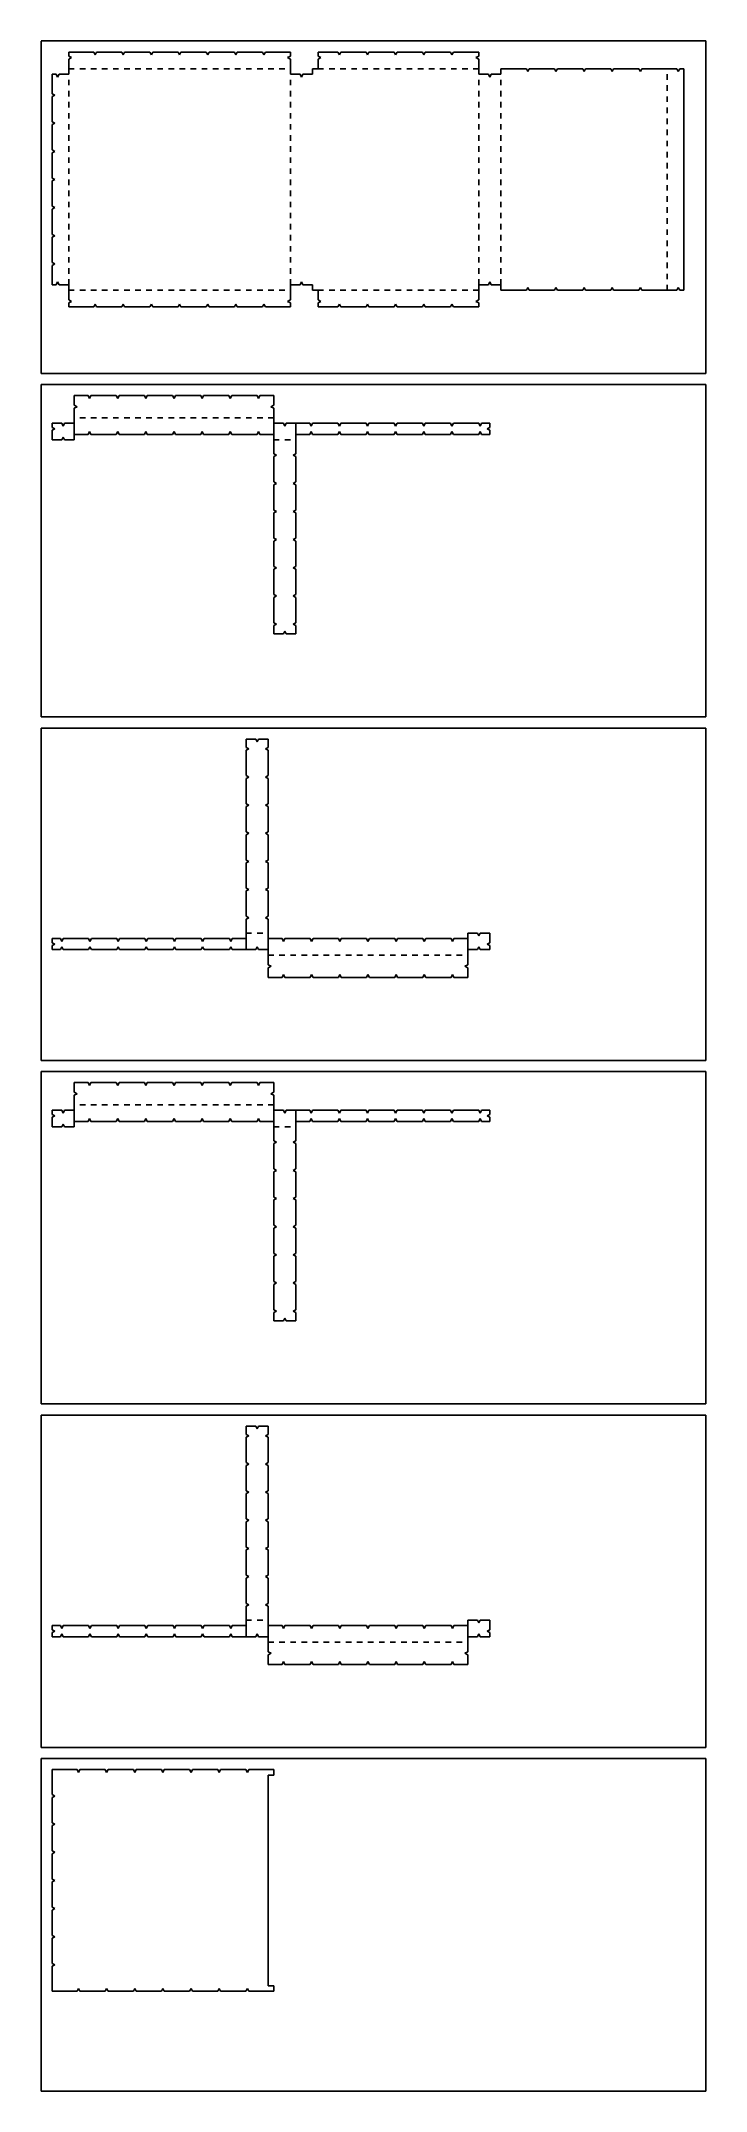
# Model space of a CAD drawing. Header units: metres. Extents: x 0 to 600, y -1550 to 300.
import ezdxf

# ---------------------------------------------------------------- set-up
doc = ezdxf.new("R2010")
doc.units = ezdxf.units.M

msp = doc.modelspace()

# ---------------------------------------------------------------- linework, layer by layer
at = {"layer": '1'}
for p, q in [((25, 286.27), (25, 290)), ((25, 290), (47.53, 290)), ((27.54, 285), (25, 286.27)), ((25, 283.73), (27.54, 285)), ((25, 270), (25, 283.73)), ((47.53, 290), (48.8, 287.46)), ((48.8, 287.46), (50.07, 290)), ((50.07, 290), (72.93, 290)), ((72.93, 290), (74.2, 287.46)), ((74.2, 287.46), (75.47, 290)), ((75.47, 290), (98.33, 290)), ((98.33, 290), (99.6, 287.46)), ((99.6, 287.46), (100.87, 290)), ((100.87, 290), (123.73, 290)), ((123.73, 290), (125, 287.46)), ((125, 287.46), (126.27, 290)), ((126.27, 290), (149.13, 290)), ((149.13, 290), (150.4, 287.46)), ((150.4, 287.46), (151.67, 290)), ((151.67, 290), (174.53, 290)), ((174.53, 290), (175.8, 287.46)), ((175.8, 287.46), (177.07, 290)), ((177.07, 290), (199.93, 290)), ((199.93, 290), (201.2, 287.46)), ((201.2, 287.46), (202.47, 290)), ((202.47, 290), (225, 290)), ((225, 286.27), (222.46, 285)), ((222.46, 285), (225, 283.73)), ((225, 290), (225, 286.27)), ((225, 283.73), (225, 270)), ((250, 286.27), (250, 290)), ((250, 290), (267.93, 290)), ((252.54, 285), (250, 286.27)), ((250, 283.73), (252.54, 285)), ((250, 275), (250, 283.73)), ((267.93, 290), (269.2, 287.46)), ((269.2, 287.46), (270.47, 290)), ((270.47, 290), (293.33, 290)), ((293.33, 290), (294.6, 287.46)), ((294.6, 287.46), (295.87, 290)), ((295.87, 290), (318.73, 290)), ((318.73, 290), (320, 287.46)), ((320, 287.46), (321.27, 290)), ((321.27, 290), (344.13, 290)), ((344.13, 290), (345.4, 287.46)), ((345.4, 287.46), (346.67, 290)), ((346.67, 290), (369.53, 290)), ((369.53, 290), (370.8, 287.46)), ((370.8, 287.46), (372.07, 290)), ((372.07, 290), (395, 290)), ((395, 286.27), (392.46, 285)), ((392.46, 285), (395, 283.73)), ((395, 290), (395, 286.27)), ((395, 283.73), (395, 270)), ((10, 252.47), (10, 270)), ((10, 270), (13.73, 270)), ((13.73, 270), (15, 267.46)), ((15, 267.46), (16.27, 270)), ((16.27, 270), (25, 270)), ((225, 270), (233.73, 270)), ((233.73, 270), (235, 267.46)), ((235, 267.46), (236.27, 270)), ((236.27, 270), (245, 270)), ((245, 270), (245, 275)), ((245, 275), (250, 275)), ((395, 270), (403.73, 270)), ((403.73, 270), (405, 267.46)), ((405, 267.46), (406.27, 270)), ((406.27, 270), (415, 270)), ((415, 270), (415, 275)), ((415, 275), (437.93, 275)), ((437.93, 275), (439.2, 272.46)), ((439.2, 272.46), (440.47, 275)), ((440.47, 275), (463.33, 275)), ((463.33, 275), (464.6, 272.46)), ((464.6, 272.46), (465.87, 275)), ((465.87, 275), (488.73, 275)), ((488.73, 275), (490, 272.46)), ((490, 272.46), (491.27, 275)), ((491.27, 275), (514.13, 275)), ((514.13, 275), (515.4, 272.46)), ((515.4, 272.46), (516.67, 275)), ((516.67, 275), (539.53, 275)), ((539.53, 275), (540.8, 272.46)), ((540.8, 272.46), (542.07, 275)), ((542.07, 275), (573.73, 275)), ((573.73, 275), (575, 272.46)), ((575, 272.46), (576.27, 275)), ((576.27, 275), (580, 275)), ((580, 275), (580, 75)), ((12.54, 251.2), (10, 252.47)), ((10, 249.93), (12.54, 251.2)), ((10, 227.07), (10, 249.93)), ((12.54, 225.8), (10, 227.07)), ((10, 224.53), (12.54, 225.8)), ((10, 201.67), (10, 224.53)), ((12.54, 200.4), (10, 201.67)), ((10, 199.13), (12.54, 200.4)), ((10, 176.27), (10, 199.13)), ((12.54, 175), (10, 176.27)), ((10, 173.73), (12.54, 175)), ((10, 150.87), (10, 173.73)), ((12.54, 149.6), (10, 150.87)), ((10, 148.33), (12.54, 149.6)), ((10, 125.47), (10, 148.33)), ((12.54, 124.2), (10, 125.47)), ((10, 122.93), (12.54, 124.2)), ((10, 100.07), (10, 122.93)), ((12.54, 98.8), (10, 100.07)), ((10, 97.53), (12.54, 98.8)), ((10, 80), (10, 97.53)), ((13.73, 80), (10, 80)), ((15, 82.54), (13.73, 80)), ((16.27, 80), (15, 82.54)), ((25, 80), (16.27, 80)), ((25, 66.27), (25, 80)), ((233.73, 80), (225, 80)), ((225, 80), (225, 66.27)), ((235, 82.54), (233.73, 80)), ((236.27, 80), (235, 82.54)), ((245, 80), (236.27, 80)), ((245, 75), (245, 80)), ((250, 75), (245, 75)), ((250, 66.27), (250, 75)), ((403.73, 80), (395, 80)), ((395, 80), (395, 66.27)), ((405, 82.54), (403.73, 80)), ((406.27, 80), (405, 82.54)), ((415, 80), (406.27, 80)), ((415, 75), (415, 80)), ((437.93, 75), (415, 75)), ((439.2, 77.54), (437.93, 75)), ((440.47, 75), (439.2, 77.54)), ((463.33, 75), (440.47, 75)), ((464.6, 77.54), (463.33, 75)), ((465.87, 75), (464.6, 77.54)), ((488.73, 75), (465.87, 75)), ((490, 77.54), (488.73, 75)), ((491.27, 75), (490, 77.54)), ((514.13, 75), (491.27, 75)), ((515.4, 77.54), (514.13, 75)), ((516.67, 75), (515.4, 77.54)), ((539.53, 75), (516.67, 75)), ((540.8, 77.54), (539.53, 75)), ((542.07, 75), (540.8, 77.54)), ((573.73, 75), (542.07, 75)), ((575, 77.54), (573.73, 75)), ((576.27, 75), (575, 77.54)), ((580, 75), (576.27, 75)), ((27.54, 65), (25, 66.27)), ((25, 63.73), (27.54, 65)), ((25, 60), (25, 63.73)), ((47.53, 60), (25, 60)), ((48.8, 62.54), (47.53, 60)), ((50.07, 60), (48.8, 62.54)), ((72.93, 60), (50.07, 60)), ((74.2, 62.54), (72.93, 60)), ((75.47, 60), (74.2, 62.54)), ((98.33, 60), (75.47, 60)), ((99.6, 62.54), (98.33, 60)), ((100.87, 60), (99.6, 62.54)), ((123.73, 60), (100.87, 60)), ((125, 62.54), (123.73, 60)), ((126.27, 60), (125, 62.54)), ((149.13, 60), (126.27, 60)), ((150.4, 62.54), (149.13, 60)), ((151.67, 60), (150.4, 62.54)), ((174.53, 60), (151.67, 60)), ((175.8, 62.54), (174.53, 60)), ((177.07, 60), (175.8, 62.54)), ((199.93, 60), (177.07, 60)), ((201.2, 62.54), (199.93, 60)), ((202.47, 60), (201.2, 62.54)), ((225, 60), (202.47, 60)), ((225, 66.27), (222.46, 65)), ((222.46, 65), (225, 63.73)), ((225, 63.73), (225, 60)), ((252.54, 65), (250, 66.27)), ((250, 63.73), (252.54, 65)), ((250, 60), (250, 63.73)), ((267.93, 60), (250, 60)), ((269.2, 62.54), (267.93, 60)), ((270.47, 60), (269.2, 62.54)), ((293.33, 60), (270.47, 60)), ((294.6, 62.54), (293.33, 60)), ((295.87, 60), (294.6, 62.54)), ((318.73, 60), (295.87, 60)), ((320, 62.54), (318.73, 60)), ((321.27, 60), (320, 62.54)), ((344.13, 60), (321.27, 60)), ((345.4, 62.54), (344.13, 60)), ((346.67, 60), (345.4, 62.54)), ((369.53, 60), (346.67, 60)), ((370.8, 62.54), (369.53, 60)), ((372.07, 60), (370.8, 62.54)), ((395, 60), (372.07, 60)), ((395, 66.27), (392.46, 65)), ((392.46, 65), (395, 63.73)), ((395, 63.73), (395, 60))]:
    msp.add_line(p, q, dxfattribs=at)
at = {"layer": '2'}
for p, q in [((10, -1282.53), (10, -1260)), ((10, -1260), (32.53, -1260)), ((32.53, -1260), (33.8, -1262.54)), ((33.8, -1262.54), (35.07, -1260)), ((35.07, -1260), (57.93, -1260)), ((57.93, -1260), (59.2, -1262.54)), ((59.2, -1262.54), (60.47, -1260)), ((60.47, -1260), (83.33, -1260)), ((83.33, -1260), (84.6, -1262.54)), ((84.6, -1262.54), (85.87, -1260)), ((85.87, -1260), (108.73, -1260)), ((108.73, -1260), (110, -1262.54)), ((110, -1262.54), (111.27, -1260)), ((111.27, -1260), (134.13, -1260)), ((134.13, -1260), (135.4, -1262.54)), ((135.4, -1262.54), (136.67, -1260)), ((136.67, -1260), (159.53, -1260)), ((159.53, -1260), (160.8, -1262.54)), ((160.8, -1262.54), (162.07, -1260)), ((162.07, -1260), (184.93, -1260)), ((184.93, -1260), (186.2, -1262.54)), ((186.2, -1262.54), (187.47, -1260)), ((187.47, -1260), (210, -1260)), ((210, -1265), (205, -1265)), ((205, -1265), (205, -1455)), ((210, -1260), (210, -1265)), ((12.54, -1283.8), (10, -1282.53)), ((10, -1285.07), (12.54, -1283.8)), ((10, -1307.93), (10, -1285.07)), ((12.54, -1309.2), (10, -1307.93)), ((10, -1310.47), (12.54, -1309.2)), ((10, -1333.33), (10, -1310.47)), ((12.54, -1334.6), (10, -1333.33)), ((10, -1335.87), (12.54, -1334.6)), ((10, -1358.73), (10, -1335.87)), ((12.54, -1360), (10, -1358.73)), ((10, -1361.27), (12.54, -1360)), ((10, -1384.13), (10, -1361.27)), ((12.54, -1385.4), (10, -1384.13)), ((10, -1386.67), (12.54, -1385.4)), ((10, -1409.53), (10, -1386.67)), ((12.54, -1410.8), (10, -1409.53)), ((10, -1412.07), (12.54, -1410.8)), ((10, -1434.93), (10, -1412.07)), ((12.54, -1436.2), (10, -1434.93)), ((10, -1437.47), (12.54, -1436.2)), ((10, -1460), (10, -1437.47)), ((32.53, -1460), (10, -1460)), ((33.8, -1457.46), (32.53, -1460)), ((35.07, -1460), (33.8, -1457.46)), ((57.93, -1460), (35.07, -1460)), ((59.2, -1457.46), (57.93, -1460)), ((60.47, -1460), (59.2, -1457.46)), ((83.33, -1460), (60.47, -1460)), ((84.6, -1457.46), (83.33, -1460)), ((85.87, -1460), (84.6, -1457.46)), ((108.73, -1460), (85.87, -1460)), ((110, -1457.46), (108.73, -1460)), ((111.27, -1460), (110, -1457.46)), ((134.13, -1460), (111.27, -1460)), ((135.4, -1457.46), (134.13, -1460)), ((136.67, -1460), (135.4, -1457.46)), ((159.53, -1460), (136.67, -1460)), ((160.8, -1457.46), (159.53, -1460)), ((162.07, -1460), (160.8, -1457.46)), ((184.93, -1460), (162.07, -1460)), ((186.2, -1457.46), (184.93, -1460)), ((187.47, -1460), (186.2, -1457.46)), ((210, -1460), (187.47, -1460)), ((205, -1455), (210, -1455)), ((210, -1455), (210, -1460))]:
    msp.add_line(p, q, dxfattribs=at)
at = {"layer": '3'}
for p, q in [((30, -28.73), (30, -20)), ((30, -20), (42.53, -20)), ((32.54, -30), (30, -28.73)), ((30, -31.27), (32.54, -30)), ((30, -45), (30, -31.27)), ((42.53, -20), (43.8, -22.54)), ((43.8, -22.54), (45.07, -20)), ((45.07, -20), (67.93, -20)), ((67.93, -20), (69.2, -22.54)), ((69.2, -22.54), (70.47, -20)), ((70.47, -20), (93.33, -20)), ((93.33, -20), (94.6, -22.54)), ((94.6, -22.54), (95.87, -20)), ((95.87, -20), (118.73, -20)), ((118.73, -20), (120, -22.54)), ((120, -22.54), (121.27, -20)), ((121.27, -20), (144.13, -20)), ((144.13, -20), (145.4, -22.54)), ((145.4, -22.54), (146.67, -20)), ((146.67, -20), (169.53, -20)), ((169.53, -20), (170.8, -22.54)), ((170.8, -22.54), (172.07, -20)), ((172.07, -20), (194.93, -20)), ((194.93, -20), (196.2, -22.54)), ((196.2, -22.54), (197.47, -20)), ((197.47, -20), (210, -20)), ((210, -28.73), (207.46, -30)), ((207.46, -30), (210, -31.27)), ((210, -20), (210, -28.73)), ((210, -31.27), (210, -45)), ((10, -48.73), (10, -45)), ((10, -45), (18.73, -45)), ((12.54, -50), (10, -48.73)), ((10, -51.27), (12.54, -50)), ((10, -60), (10, -51.27)), ((18.73, -45), (20, -47.54)), ((20, -47.54), (21.27, -45)), ((21.27, -45), (30, -45)), ((42.53, -55), (30, -55)), ((30, -55), (30, -60)), ((43.8, -52.46), (42.53, -55)), ((45.07, -55), (43.8, -52.46)), ((67.93, -55), (45.07, -55)), ((69.2, -52.46), (67.93, -55)), ((70.47, -55), (69.2, -52.46)), ((93.33, -55), (70.47, -55)), ((94.6, -52.46), (93.33, -55)), ((95.87, -55), (94.6, -52.46)), ((118.73, -55), (95.87, -55)), ((120, -52.46), (118.73, -55)), ((121.27, -55), (120, -52.46)), ((144.13, -55), (121.27, -55)), ((145.4, -52.46), (144.13, -55)), ((146.67, -55), (145.4, -52.46)), ((169.53, -55), (146.67, -55)), ((170.8, -52.46), (169.53, -55)), ((172.07, -55), (170.8, -52.46)), ((194.93, -55), (172.07, -55)), ((196.2, -52.46), (194.93, -55)), ((197.47, -55), (196.2, -52.46)), ((210, -55), (197.47, -55)), ((210, -45), (218.73, -45)), ((210, -72.53), (210, -55)), ((218.73, -45), (220, -47.54)), ((220, -47.54), (221.27, -45)), ((221.27, -45), (242.53, -45)), ((242.53, -55), (230, -55)), ((230, -55), (230, -72.53)), ((242.53, -45), (243.8, -47.54)), ((243.8, -52.46), (242.53, -55)), ((243.8, -47.54), (245.07, -45)), ((245.07, -55), (243.8, -52.46)), ((245.07, -45), (267.93, -45)), ((267.93, -55), (245.07, -55)), ((267.93, -45), (269.2, -47.54)), ((269.2, -52.46), (267.93, -55)), ((269.2, -47.54), (270.47, -45)), ((270.47, -55), (269.2, -52.46)), ((270.47, -45), (293.33, -45)), ((293.33, -55), (270.47, -55)), ((293.33, -45), (294.6, -47.54)), ((294.6, -52.46), (293.33, -55)), ((294.6, -47.54), (295.87, -45)), ((295.87, -55), (294.6, -52.46)), ((295.87, -45), (318.73, -45)), ((318.73, -55), (295.87, -55)), ((318.73, -45), (320, -47.54)), ((320, -52.46), (318.73, -55)), ((320, -47.54), (321.27, -45)), ((321.27, -55), (320, -52.46)), ((321.27, -45), (344.13, -45)), ((344.13, -55), (321.27, -55)), ((344.13, -45), (345.4, -47.54)), ((345.4, -52.46), (344.13, -55)), ((345.4, -47.54), (346.67, -45)), ((346.67, -55), (345.4, -52.46)), ((346.67, -45), (369.53, -45)), ((369.53, -55), (346.67, -55)), ((369.53, -45), (370.8, -47.54)), ((370.8, -52.46), (369.53, -55)), ((370.8, -47.54), (372.07, -45)), ((372.07, -55), (370.8, -52.46)), ((372.07, -45), (394.93, -45)), ((394.93, -55), (372.07, -55)), ((394.93, -45), (396.2, -47.54)), ((396.2, -52.46), (394.93, -55)), ((396.2, -47.54), (397.47, -45)), ((397.47, -55), (396.2, -52.46)), ((397.47, -45), (405, -45)), ((405, -55), (397.47, -55)), ((405, -48.73), (402.46, -50)), ((402.46, -50), (405, -51.27)), ((405, -45), (405, -48.73)), ((405, -51.27), (405, -55)), ((18.73, -60), (10, -60)), ((20, -57.46), (18.73, -60)), ((21.27, -60), (20, -57.46)), ((30, -60), (21.27, -60)), ((212.54, -73.8), (210, -72.53)), ((210, -75.07), (212.54, -73.8)), ((230, -72.53), (227.46, -73.8)), ((227.46, -73.8), (230, -75.07)), ((210, -97.93), (210, -75.07)), ((230, -75.07), (230, -97.93)), ((212.54, -99.2), (210, -97.93)), ((210, -100.47), (212.54, -99.2)), ((210, -123.33), (210, -100.47)), ((230, -97.93), (227.46, -99.2)), ((227.46, -99.2), (230, -100.47)), ((230, -100.47), (230, -123.33)), ((212.54, -124.6), (210, -123.33)), ((210, -125.87), (212.54, -124.6)), ((210, -148.73), (210, -125.87)), ((230, -123.33), (227.46, -124.6)), ((227.46, -124.6), (230, -125.87)), ((230, -125.87), (230, -148.73)), ((212.54, -150), (210, -148.73)), ((210, -151.27), (212.54, -150)), ((210, -174.13), (210, -151.27)), ((230, -148.73), (227.46, -150)), ((227.46, -150), (230, -151.27)), ((230, -151.27), (230, -174.13)), ((212.54, -175.4), (210, -174.13)), ((210, -176.67), (212.54, -175.4)), ((210, -199.53), (210, -176.67)), ((230, -174.13), (227.46, -175.4)), ((227.46, -175.4), (230, -176.67)), ((230, -176.67), (230, -199.53)), ((212.54, -200.8), (210, -199.53)), ((210, -202.07), (212.54, -200.8)), ((210, -224.93), (210, -202.07)), ((230, -199.53), (227.46, -200.8)), ((227.46, -200.8), (230, -202.07)), ((230, -202.07), (230, -224.93)), ((212.54, -226.2), (210, -224.93)), ((210, -227.47), (212.54, -226.2)), ((210, -235), (210, -227.47)), ((218.73, -235), (210, -235)), ((220, -232.46), (218.73, -235)), ((221.27, -235), (220, -232.46)), ((230, -235), (221.27, -235)), ((230, -224.93), (227.46, -226.2)), ((227.46, -226.2), (230, -227.47)), ((230, -227.47), (230, -235))]:
    msp.add_line(p, q, dxfattribs=at)
at = {"layer": '4'}
for p, q in [((185, -337.53), (185, -330)), ((185, -330), (193.73, -330)), ((193.73, -330), (195, -332.54)), ((195, -332.54), (196.27, -330)), ((196.27, -330), (205, -330)), ((205, -330), (205, -337.53)), ((187.54, -338.8), (185, -337.53)), ((185, -340.07), (187.54, -338.8)), ((185, -362.93), (185, -340.07)), ((205, -337.53), (202.46, -338.8)), ((202.46, -338.8), (205, -340.07)), ((205, -340.07), (205, -362.93)), ((187.54, -364.2), (185, -362.93)), ((185, -365.47), (187.54, -364.2)), ((185, -388.33), (185, -365.47)), ((205, -362.93), (202.46, -364.2)), ((202.46, -364.2), (205, -365.47)), ((205, -365.47), (205, -388.33)), ((187.54, -389.6), (185, -388.33)), ((205, -388.33), (202.46, -389.6)), ((185, -390.87), (187.54, -389.6)), ((185, -413.73), (185, -390.87)), ((202.46, -389.6), (205, -390.87)), ((205, -390.87), (205, -413.73)), ((187.54, -415), (185, -413.73)), ((185, -416.27), (187.54, -415)), ((185, -439.13), (185, -416.27)), ((205, -413.73), (202.46, -415)), ((202.46, -415), (205, -416.27)), ((205, -416.27), (205, -439.13)), ((187.54, -440.4), (185, -439.13)), ((185, -441.67), (187.54, -440.4)), ((185, -464.53), (185, -441.67)), ((205, -439.13), (202.46, -440.4)), ((202.46, -440.4), (205, -441.67)), ((205, -441.67), (205, -464.53)), ((187.54, -465.8), (185, -464.53)), ((185, -467.07), (187.54, -465.8)), ((185, -489.93), (185, -467.07)), ((205, -464.53), (202.46, -465.8)), ((202.46, -465.8), (205, -467.07)), ((205, -467.07), (205, -489.93)), ((187.54, -491.2), (185, -489.93)), ((185, -492.47), (187.54, -491.2)), ((185, -510), (185, -492.47)), ((205, -489.93), (202.46, -491.2)), ((202.46, -491.2), (205, -492.47)), ((205, -492.47), (205, -510)), ((10, -513.73), (10, -510)), ((10, -510), (17.53, -510)), ((12.54, -515), (10, -513.73)), ((10, -516.27), (12.54, -515)), ((10, -520), (10, -516.27)), ((17.53, -510), (18.8, -512.54)), ((18.8, -517.46), (17.53, -520)), ((18.8, -512.54), (20.07, -510)), ((20.07, -520), (18.8, -517.46)), ((20.07, -510), (42.93, -510)), ((42.93, -510), (44.2, -512.54)), ((44.2, -517.46), (42.93, -520)), ((44.2, -512.54), (45.47, -510)), ((45.47, -520), (44.2, -517.46)), ((45.47, -510), (68.33, -510)), ((68.33, -510), (69.6, -512.54)), ((69.6, -517.46), (68.33, -520)), ((69.6, -512.54), (70.87, -510)), ((70.87, -520), (69.6, -517.46)), ((70.87, -510), (93.73, -510)), ((93.73, -510), (95, -512.54)), ((95, -517.46), (93.73, -520)), ((95, -512.54), (96.27, -510)), ((96.27, -520), (95, -517.46)), ((96.27, -510), (119.13, -510)), ((119.13, -510), (120.4, -512.54)), ((120.4, -517.46), (119.13, -520)), ((120.4, -512.54), (121.67, -510)), ((121.67, -520), (120.4, -517.46)), ((121.67, -510), (144.53, -510)), ((144.53, -510), (145.8, -512.54)), ((145.8, -517.46), (144.53, -520)), ((145.8, -512.54), (147.07, -510)), ((147.07, -520), (145.8, -517.46)), ((147.07, -510), (169.93, -510)), ((169.93, -510), (171.2, -512.54)), ((171.2, -517.46), (169.93, -520)), ((171.2, -512.54), (172.47, -510)), ((172.47, -520), (171.2, -517.46)), ((172.47, -510), (185, -510)), ((195, -517.46), (193.73, -520)), ((196.27, -520), (195, -517.46)), ((205, -510), (217.53, -510)), ((217.53, -510), (218.8, -512.54)), ((218.8, -512.54), (220.07, -510)), ((220.07, -510), (242.93, -510)), ((242.93, -510), (244.2, -512.54)), ((244.2, -512.54), (245.47, -510)), ((245.47, -510), (268.33, -510)), ((268.33, -510), (269.6, -512.54)), ((269.6, -512.54), (270.87, -510)), ((270.87, -510), (293.73, -510)), ((293.73, -510), (295, -512.54)), ((295, -512.54), (296.27, -510)), ((296.27, -510), (319.13, -510)), ((319.13, -510), (320.4, -512.54)), ((320.4, -512.54), (321.67, -510)), ((321.67, -510), (344.53, -510)), ((344.53, -510), (345.8, -512.54)), ((345.8, -512.54), (347.07, -510)), ((347.07, -510), (369.93, -510)), ((369.93, -510), (371.2, -512.54)), ((371.2, -512.54), (372.47, -510)), ((372.47, -510), (385, -510)), ((385, -510), (385, -505)), ((385, -505), (393.73, -505)), ((393.73, -505), (395, -507.54)), ((395, -517.46), (393.73, -520)), ((395, -507.54), (396.27, -505)), ((396.27, -520), (395, -517.46)), ((396.27, -505), (405, -505)), ((405, -513.73), (402.46, -515)), ((402.46, -515), (405, -516.27)), ((405, -505), (405, -513.73)), ((405, -516.27), (405, -520)), ((17.53, -520), (10, -520)), ((42.93, -520), (20.07, -520)), ((68.33, -520), (45.47, -520)), ((93.73, -520), (70.87, -520)), ((119.13, -520), (96.27, -520)), ((144.53, -520), (121.67, -520)), ((169.93, -520), (147.07, -520)), ((193.73, -520), (172.47, -520)), ((205, -520), (196.27, -520)), ((205, -533.73), (205, -520)), ((207.54, -535), (205, -533.73)), ((205, -536.27), (207.54, -535)), ((205, -545), (205, -536.27)), ((385, -533.73), (382.46, -535)), ((382.46, -535), (385, -536.27)), ((393.73, -520), (385, -520)), ((385, -520), (385, -533.73)), ((385, -536.27), (385, -545)), ((405, -520), (396.27, -520)), ((217.53, -545), (205, -545)), ((218.8, -542.46), (217.53, -545)), ((220.07, -545), (218.8, -542.46)), ((242.93, -545), (220.07, -545)), ((244.2, -542.46), (242.93, -545)), ((245.47, -545), (244.2, -542.46)), ((268.33, -545), (245.47, -545)), ((269.6, -542.46), (268.33, -545)), ((270.87, -545), (269.6, -542.46)), ((293.73, -545), (270.87, -545)), ((295, -542.46), (293.73, -545)), ((296.27, -545), (295, -542.46)), ((319.13, -545), (296.27, -545)), ((320.4, -542.46), (319.13, -545)), ((321.67, -545), (320.4, -542.46)), ((344.53, -545), (321.67, -545)), ((345.8, -542.46), (344.53, -545)), ((347.07, -545), (345.8, -542.46)), ((369.93, -545), (347.07, -545)), ((371.2, -542.46), (369.93, -545)), ((372.47, -545), (371.2, -542.46)), ((385, -545), (372.47, -545))]:
    msp.add_line(p, q, dxfattribs=at)
at = {"layer": '5'}
for p, q in [((30, -648.73), (30, -640)), ((30, -640), (42.53, -640)), ((42.53, -640), (43.8, -642.54)), ((43.8, -642.54), (45.07, -640)), ((45.07, -640), (67.93, -640)), ((67.93, -640), (69.2, -642.54)), ((69.2, -642.54), (70.47, -640)), ((70.47, -640), (93.33, -640)), ((93.33, -640), (94.6, -642.54)), ((94.6, -642.54), (95.87, -640)), ((95.87, -640), (118.73, -640)), ((118.73, -640), (120, -642.54)), ((120, -642.54), (121.27, -640)), ((121.27, -640), (144.13, -640)), ((144.13, -640), (145.4, -642.54)), ((145.4, -642.54), (146.67, -640)), ((146.67, -640), (169.53, -640)), ((169.53, -640), (170.8, -642.54)), ((170.8, -642.54), (172.07, -640)), ((172.07, -640), (194.93, -640)), ((194.93, -640), (196.2, -642.54)), ((196.2, -642.54), (197.47, -640)), ((197.47, -640), (210, -640)), ((210, -640), (210, -648.73)), ((10, -668.73), (10, -665)), ((10, -665), (18.73, -665)), ((18.73, -665), (20, -667.54)), ((20, -667.54), (21.27, -665)), ((21.27, -665), (30, -665)), ((32.54, -650), (30, -648.73)), ((30, -651.27), (32.54, -650)), ((30, -665), (30, -651.27)), ((210, -648.73), (207.46, -650)), ((207.46, -650), (210, -651.27)), ((210, -651.27), (210, -665)), ((210, -665), (218.73, -665)), ((218.73, -665), (220, -667.54)), ((220, -667.54), (221.27, -665)), ((221.27, -665), (242.53, -665)), ((242.53, -665), (243.8, -667.54)), ((243.8, -667.54), (245.07, -665)), ((245.07, -665), (267.93, -665)), ((267.93, -665), (269.2, -667.54)), ((269.2, -667.54), (270.47, -665)), ((270.47, -665), (293.33, -665)), ((293.33, -665), (294.6, -667.54)), ((294.6, -667.54), (295.87, -665)), ((295.87, -665), (318.73, -665)), ((318.73, -665), (320, -667.54)), ((320, -667.54), (321.27, -665)), ((321.27, -665), (344.13, -665)), ((344.13, -665), (345.4, -667.54)), ((345.4, -667.54), (346.67, -665)), ((346.67, -665), (369.53, -665)), ((369.53, -665), (370.8, -667.54)), ((370.8, -667.54), (372.07, -665)), ((372.07, -665), (394.93, -665)), ((394.93, -665), (396.2, -667.54)), ((396.2, -667.54), (397.47, -665)), ((397.47, -665), (405, -665)), ((405, -665), (405, -668.73)), ((12.54, -670), (10, -668.73)), ((10, -671.27), (12.54, -670)), ((10, -680), (10, -671.27)), ((18.73, -680), (10, -680)), ((20, -677.46), (18.73, -680)), ((21.27, -680), (20, -677.46)), ((30, -680), (21.27, -680)), ((42.53, -675), (30, -675)), ((30, -675), (30, -680)), ((43.8, -672.46), (42.53, -675)), ((45.07, -675), (43.8, -672.46)), ((67.93, -675), (45.07, -675)), ((69.2, -672.46), (67.93, -675)), ((70.47, -675), (69.2, -672.46)), ((93.33, -675), (70.47, -675)), ((94.6, -672.46), (93.33, -675)), ((95.87, -675), (94.6, -672.46)), ((118.73, -675), (95.87, -675)), ((120, -672.46), (118.73, -675)), ((121.27, -675), (120, -672.46)), ((144.13, -675), (121.27, -675)), ((145.4, -672.46), (144.13, -675)), ((146.67, -675), (145.4, -672.46)), ((169.53, -675), (146.67, -675)), ((170.8, -672.46), (169.53, -675)), ((172.07, -675), (170.8, -672.46)), ((194.93, -675), (172.07, -675)), ((196.2, -672.46), (194.93, -675)), ((197.47, -675), (196.2, -672.46)), ((210, -675), (197.47, -675)), ((210, -692.53), (210, -675)), ((242.53, -675), (230, -675)), ((230, -675), (230, -692.53)), ((243.8, -672.46), (242.53, -675)), ((245.07, -675), (243.8, -672.46)), ((267.93, -675), (245.07, -675)), ((269.2, -672.46), (267.93, -675)), ((270.47, -675), (269.2, -672.46)), ((293.33, -675), (270.47, -675)), ((294.6, -672.46), (293.33, -675)), ((295.87, -675), (294.6, -672.46)), ((318.73, -675), (295.87, -675)), ((320, -672.46), (318.73, -675)), ((321.27, -675), (320, -672.46)), ((344.13, -675), (321.27, -675)), ((345.4, -672.46), (344.13, -675)), ((346.67, -675), (345.4, -672.46)), ((369.53, -675), (346.67, -675)), ((370.8, -672.46), (369.53, -675)), ((372.07, -675), (370.8, -672.46)), ((394.93, -675), (372.07, -675)), ((396.2, -672.46), (394.93, -675)), ((397.47, -675), (396.2, -672.46)), ((405, -675), (397.47, -675)), ((405, -668.73), (402.46, -670)), ((402.46, -670), (405, -671.27)), ((405, -671.27), (405, -675)), ((212.54, -693.8), (210, -692.53)), ((210, -695.07), (212.54, -693.8)), ((210, -717.93), (210, -695.07)), ((230, -692.53), (227.46, -693.8)), ((227.46, -693.8), (230, -695.07)), ((230, -695.07), (230, -717.93)), ((212.54, -719.2), (210, -717.93)), ((210, -720.47), (212.54, -719.2)), ((210, -743.33), (210, -720.47)), ((230, -717.93), (227.46, -719.2)), ((227.46, -719.2), (230, -720.47)), ((230, -720.47), (230, -743.33)), ((212.54, -744.6), (210, -743.33)), ((210, -745.87), (212.54, -744.6)), ((210, -768.73), (210, -745.87)), ((230, -743.33), (227.46, -744.6)), ((227.46, -744.6), (230, -745.87)), ((230, -745.87), (230, -768.73)), ((212.54, -770), (210, -768.73)), ((210, -771.27), (212.54, -770)), ((210, -794.13), (210, -771.27)), ((230, -768.73), (227.46, -770)), ((227.46, -770), (230, -771.27)), ((230, -771.27), (230, -794.13)), ((212.54, -795.4), (210, -794.13)), ((210, -796.67), (212.54, -795.4)), ((230, -794.13), (227.46, -795.4)), ((227.46, -795.4), (230, -796.67)), ((210, -819.53), (210, -796.67)), ((230, -796.67), (230, -819.53)), ((212.54, -820.8), (210, -819.53)), ((210, -822.07), (212.54, -820.8)), ((210, -844.93), (210, -822.07)), ((230, -819.53), (227.46, -820.8)), ((227.46, -820.8), (230, -822.07)), ((230, -822.07), (230, -844.93)), ((212.54, -846.2), (210, -844.93)), ((210, -847.47), (212.54, -846.2)), ((210, -855), (210, -847.47)), ((230, -844.93), (227.46, -846.2)), ((227.46, -846.2), (230, -847.47)), ((230, -847.47), (230, -855)), ((218.73, -855), (210, -855)), ((220, -852.46), (218.73, -855)), ((221.27, -855), (220, -852.46)), ((230, -855), (221.27, -855))]:
    msp.add_line(p, q, dxfattribs=at)
at = {"layer": '6'}
for p, q in [((185, -957.53), (185, -950)), ((185, -950), (193.73, -950)), ((187.54, -958.8), (185, -957.53)), ((185, -960.07), (187.54, -958.8)), ((185, -982.93), (185, -960.07)), ((193.73, -950), (195, -952.54)), ((195, -952.54), (196.27, -950)), ((196.27, -950), (205, -950)), ((205, -957.53), (202.46, -958.8)), ((202.46, -958.8), (205, -960.07)), ((205, -950), (205, -957.53)), ((205, -960.07), (205, -982.93)), ((187.54, -984.2), (185, -982.93)), ((185, -985.47), (187.54, -984.2)), ((185, -1008.33), (185, -985.47)), ((205, -982.93), (202.46, -984.2)), ((202.46, -984.2), (205, -985.47)), ((205, -985.47), (205, -1008.33)), ((187.54, -1009.6), (185, -1008.33)), ((185, -1010.87), (187.54, -1009.6)), ((185, -1033.73), (185, -1010.87)), ((205, -1008.33), (202.46, -1009.6)), ((202.46, -1009.6), (205, -1010.87)), ((205, -1010.87), (205, -1033.73)), ((187.54, -1035), (185, -1033.73)), ((185, -1036.27), (187.54, -1035)), ((205, -1033.73), (202.46, -1035)), ((202.46, -1035), (205, -1036.27)), ((185, -1059.13), (185, -1036.27)), ((205, -1036.27), (205, -1059.13)), ((187.54, -1060.4), (185, -1059.13)), ((185, -1061.67), (187.54, -1060.4)), ((185, -1084.53), (185, -1061.67)), ((205, -1059.13), (202.46, -1060.4)), ((202.46, -1060.4), (205, -1061.67)), ((205, -1061.67), (205, -1084.53)), ((187.54, -1085.8), (185, -1084.53)), ((185, -1087.07), (187.54, -1085.8)), ((185, -1109.93), (185, -1087.07)), ((205, -1084.53), (202.46, -1085.8)), ((202.46, -1085.8), (205, -1087.07)), ((205, -1087.07), (205, -1109.93)), ((187.54, -1111.2), (185, -1109.93)), ((205, -1109.93), (202.46, -1111.2)), ((185, -1112.47), (187.54, -1111.2)), ((185, -1130), (185, -1112.47)), ((202.46, -1111.2), (205, -1112.47)), ((205, -1112.47), (205, -1130)), ((385, -1130), (385, -1125)), ((385, -1125), (393.73, -1125)), ((393.73, -1125), (395, -1127.54)), ((395, -1127.54), (396.27, -1125)), ((396.27, -1125), (405, -1125)), ((405, -1125), (405, -1133.73)), ((10, -1133.73), (10, -1130)), ((10, -1130), (17.53, -1130)), ((12.54, -1135), (10, -1133.73)), ((10, -1136.27), (12.54, -1135)), ((10, -1140), (10, -1136.27)), ((17.53, -1140), (10, -1140)), ((17.53, -1130), (18.8, -1132.54)), ((18.8, -1137.46), (17.53, -1140)), ((18.8, -1132.54), (20.07, -1130)), ((20.07, -1140), (18.8, -1137.46)), ((20.07, -1130), (42.93, -1130)), ((42.93, -1140), (20.07, -1140)), ((42.93, -1130), (44.2, -1132.54)), ((44.2, -1137.46), (42.93, -1140)), ((44.2, -1132.54), (45.47, -1130)), ((45.47, -1140), (44.2, -1137.46)), ((45.47, -1130), (68.33, -1130)), ((68.33, -1140), (45.47, -1140)), ((68.33, -1130), (69.6, -1132.54)), ((69.6, -1137.46), (68.33, -1140)), ((69.6, -1132.54), (70.87, -1130)), ((70.87, -1140), (69.6, -1137.46)), ((70.87, -1130), (93.73, -1130)), ((93.73, -1140), (70.87, -1140)), ((93.73, -1130), (95, -1132.54)), ((95, -1137.46), (93.73, -1140)), ((95, -1132.54), (96.27, -1130)), ((96.27, -1140), (95, -1137.46)), ((96.27, -1130), (119.13, -1130)), ((119.13, -1140), (96.27, -1140)), ((119.13, -1130), (120.4, -1132.54)), ((120.4, -1137.46), (119.13, -1140)), ((120.4, -1132.54), (121.67, -1130)), ((121.67, -1140), (120.4, -1137.46)), ((121.67, -1130), (144.53, -1130)), ((144.53, -1140), (121.67, -1140)), ((144.53, -1130), (145.8, -1132.54)), ((145.8, -1137.46), (144.53, -1140)), ((145.8, -1132.54), (147.07, -1130)), ((147.07, -1140), (145.8, -1137.46)), ((147.07, -1130), (169.93, -1130)), ((169.93, -1140), (147.07, -1140)), ((169.93, -1130), (171.2, -1132.54)), ((171.2, -1137.46), (169.93, -1140)), ((171.2, -1132.54), (172.47, -1130)), ((172.47, -1140), (171.2, -1137.46)), ((172.47, -1130), (185, -1130)), ((193.73, -1140), (172.47, -1140)), ((195, -1137.46), (193.73, -1140)), ((196.27, -1140), (195, -1137.46)), ((205, -1140), (196.27, -1140)), ((205, -1130), (217.53, -1130)), ((205, -1153.73), (205, -1140)), ((217.53, -1130), (218.8, -1132.54)), ((218.8, -1132.54), (220.07, -1130)), ((220.07, -1130), (242.93, -1130)), ((242.93, -1130), (244.2, -1132.54)), ((244.2, -1132.54), (245.47, -1130)), ((245.47, -1130), (268.33, -1130)), ((268.33, -1130), (269.6, -1132.54)), ((269.6, -1132.54), (270.87, -1130)), ((270.87, -1130), (293.73, -1130)), ((293.73, -1130), (295, -1132.54)), ((295, -1132.54), (296.27, -1130)), ((296.27, -1130), (319.13, -1130)), ((319.13, -1130), (320.4, -1132.54)), ((320.4, -1132.54), (321.67, -1130)), ((321.67, -1130), (344.53, -1130)), ((344.53, -1130), (345.8, -1132.54)), ((345.8, -1132.54), (347.07, -1130)), ((347.07, -1130), (369.93, -1130)), ((369.93, -1130), (371.2, -1132.54)), ((371.2, -1132.54), (372.47, -1130)), ((372.47, -1130), (385, -1130)), ((393.73, -1140), (385, -1140)), ((385, -1140), (385, -1153.73)), ((395, -1137.46), (393.73, -1140)), ((396.27, -1140), (395, -1137.46)), ((405, -1140), (396.27, -1140)), ((405, -1133.73), (402.46, -1135)), ((402.46, -1135), (405, -1136.27)), ((405, -1136.27), (405, -1140)), ((207.54, -1155), (205, -1153.73)), ((205, -1156.27), (207.54, -1155)), ((205, -1165), (205, -1156.27)), ((217.53, -1165), (205, -1165)), ((218.8, -1162.46), (217.53, -1165)), ((220.07, -1165), (218.8, -1162.46)), ((242.93, -1165), (220.07, -1165)), ((244.2, -1162.46), (242.93, -1165)), ((245.47, -1165), (244.2, -1162.46)), ((268.33, -1165), (245.47, -1165)), ((269.6, -1162.46), (268.33, -1165)), ((270.87, -1165), (269.6, -1162.46)), ((293.73, -1165), (270.87, -1165)), ((295, -1162.46), (293.73, -1165)), ((296.27, -1165), (295, -1162.46)), ((319.13, -1165), (296.27, -1165)), ((320.4, -1162.46), (319.13, -1165)), ((321.67, -1165), (320.4, -1162.46)), ((344.53, -1165), (321.67, -1165)), ((345.8, -1162.46), (344.53, -1165)), ((347.07, -1165), (345.8, -1162.46)), ((369.93, -1165), (347.07, -1165)), ((371.2, -1162.46), (369.93, -1165)), ((372.47, -1165), (371.2, -1162.46)), ((385, -1165), (372.47, -1165)), ((385, -1153.73), (382.46, -1155)), ((382.46, -1155), (385, -1156.27)), ((385, -1156.27), (385, -1165))]:
    msp.add_line(p, q, dxfattribs=at)
at = {"layer": 'fold-line'}
for p, q in [((25, 275), (30, 275)), ((25, 260), (25, 265)), ((35, 275), (40, 275)), ((45, 275), (50, 275)), ((55, 275), (60, 275)), ((65, 275), (70, 275)), ((75, 275), (80, 275)), ((85, 275), (90, 275)), ((95, 275), (100, 275)), ((105, 275), (110, 275)), ((115, 275), (120, 275)), ((125, 275), (130, 275)), ((135, 275), (140, 275)), ((145, 275), (150, 275)), ((155, 275), (160, 275)), ((165, 275), (170, 275)), ((175, 275), (180, 275)), ((185, 275), (190, 275)), ((195, 275), (200, 275)), ((205, 275), (210, 275)), ((215, 275), (220, 275)), ((225, 260), (225, 265)), ((250, 275), (255, 275)), ((260, 275), (265, 275)), ((270, 275), (275, 275)), ((280, 275), (285, 275)), ((290, 275), (295, 275)), ((300, 275), (305, 275)), ((310, 275), (315, 275)), ((320, 275), (325, 275)), ((330, 275), (335, 275)), ((340, 275), (345, 275)), ((350, 275), (355, 275)), ((360, 275), (365, 275)), ((370, 275), (375, 275)), ((380, 275), (385, 275)), ((390, 275), (395, 275)), ((395, 260), (395, 265)), ((415, 260), (415, 265)), ((565, 265), (565, 270)), ((565, 255), (565, 260)), ((25, 250), (25, 255)), ((25, 240), (25, 245)), ((225, 250), (225, 255)), ((225, 240), (225, 245)), ((395, 250), (395, 255)), ((395, 240), (395, 245)), ((415, 250), (415, 255)), ((415, 240), (415, 245)), ((565, 245), (565, 250)), ((25, 230), (25, 235)), ((25, 220), (25, 225)), ((225, 230), (225, 235)), ((225, 220), (225, 225)), ((395, 230), (395, 235)), ((395, 220), (395, 225)), ((415, 230), (415, 235)), ((415, 220), (415, 225)), ((565, 235), (565, 240)), ((565, 225), (565, 230)), ((25, 210), (25, 215)), ((25, 200), (25, 205)), ((225, 210), (225, 215)), ((225, 200), (225, 205)), ((395, 210), (395, 215)), ((395, 200), (395, 205)), ((415, 210), (415, 215)), ((415, 200), (415, 205)), ((565, 215), (565, 220)), ((565, 205), (565, 210)), ((25, 190), (25, 195)), ((25, 180), (25, 185)), ((225, 190), (225, 195)), ((225, 180), (225, 185)), ((395, 190), (395, 195)), ((395, 180), (395, 185)), ((415, 190), (415, 195)), ((415, 180), (415, 185)), ((565, 195), (565, 200)), ((565, 185), (565, 190)), ((25, 170), (25, 175)), ((225, 170), (225, 175)), ((395, 170), (395, 175)), ((415, 170), (415, 175)), ((565, 175), (565, 180)), ((565, 165), (565, 170)), ((25, 160), (25, 165)), ((25, 150), (25, 155)), ((225, 160), (225, 165)), ((225, 150), (225, 155)), ((395, 160), (395, 165)), ((395, 150), (395, 155)), ((415, 160), (415, 165)), ((415, 150), (415, 155)), ((565, 155), (565, 160)), ((565, 145), (565, 150)), ((25, 140), (25, 145)), ((25, 130), (25, 135)), ((225, 140), (225, 145)), ((225, 130), (225, 135)), ((395, 140), (395, 145)), ((395, 130), (395, 135)), ((415, 140), (415, 145)), ((415, 130), (415, 135)), ((565, 135), (565, 140)), ((565, 125), (565, 130)), ((25, 120), (25, 125)), ((25, 110), (25, 115)), ((225, 120), (225, 125)), ((225, 110), (225, 115)), ((395, 120), (395, 125)), ((395, 110), (395, 115)), ((415, 120), (415, 125)), ((415, 110), (415, 115)), ((565, 115), (565, 120)), ((25, 100), (25, 105)), ((25, 90), (25, 95)), ((225, 100), (225, 105)), ((225, 90), (225, 95)), ((395, 100), (395, 105)), ((395, 90), (395, 95)), ((415, 100), (415, 105)), ((415, 90), (415, 95)), ((565, 105), (565, 110)), ((565, 95), (565, 100)), ((25, 80), (25, 85)), ((25, 75), (30, 75)), ((35, 75), (40, 75)), ((45, 75), (50, 75)), ((55, 75), (60, 75)), ((65, 75), (70, 75)), ((75, 75), (80, 75)), ((85, 75), (90, 75)), ((95, 75), (100, 75)), ((105, 75), (110, 75)), ((115, 75), (120, 75)), ((125, 75), (130, 75)), ((135, 75), (140, 75)), ((145, 75), (150, 75)), ((155, 75), (160, 75)), ((165, 75), (170, 75)), ((175, 75), (180, 75)), ((185, 75), (190, 75)), ((195, 75), (200, 75)), ((205, 75), (210, 75)), ((215, 75), (220, 75)), ((225, 80), (225, 85)), ((250, 75), (255, 75)), ((260, 75), (265, 75)), ((270, 75), (275, 75)), ((280, 75), (285, 75)), ((290, 75), (295, 75)), ((300, 75), (305, 75)), ((310, 75), (315, 75)), ((320, 75), (325, 75)), ((330, 75), (335, 75)), ((340, 75), (345, 75)), ((350, 75), (355, 75)), ((360, 75), (365, 75)), ((370, 75), (375, 75)), ((380, 75), (385, 75)), ((390, 75), (395, 75)), ((395, 80), (395, 85)), ((415, 80), (415, 85)), ((565, 85), (565, 90)), ((565, 75), (565, 80)), ((30, -55), (30, -45)), ((40, -40), (35, -40)), ((50, -40), (45, -40)), ((60, -40), (55, -40)), ((70, -40), (65, -40)), ((80, -40), (75, -40)), ((90, -40), (85, -40)), ((100, -40), (95, -40)), ((110, -40), (105, -40)), ((120, -40), (115, -40)), ((130, -40), (125, -40)), ((140, -40), (135, -40)), ((150, -40), (145, -40)), ((160, -40), (155, -40)), ((170, -40), (165, -40)), ((180, -40), (175, -40)), ((190, -40), (185, -40)), ((200, -40), (195, -40)), ((210, -40), (205, -40)), ((210, -55), (210, -45)), ((230, -55), (230, -45)), ((210, -60), (215, -60)), ((220, -60), (225, -60)), ((185, -505), (190, -505)), ((185, -510), (185, -520)), ((195, -505), (200, -505)), ((205, -510), (205, -520)), ((385, -510), (385, -520)), ((205, -525), (210, -525)), ((215, -525), (220, -525)), ((225, -525), (230, -525)), ((235, -525), (240, -525)), ((245, -525), (250, -525)), ((255, -525), (260, -525)), ((265, -525), (270, -525)), ((275, -525), (280, -525)), ((285, -525), (290, -525)), ((295, -525), (300, -525)), ((305, -525), (310, -525)), ((315, -525), (320, -525)), ((325, -525), (330, -525)), ((335, -525), (340, -525)), ((345, -525), (350, -525)), ((355, -525), (360, -525)), ((365, -525), (370, -525)), ((375, -525), (380, -525)), ((30, -665), (30, -675)), ((40, -660), (35, -660)), ((50, -660), (45, -660)), ((60, -660), (55, -660)), ((70, -660), (65, -660)), ((80, -660), (75, -660)), ((90, -660), (85, -660)), ((100, -660), (95, -660)), ((110, -660), (105, -660)), ((120, -660), (115, -660)), ((130, -660), (125, -660)), ((140, -660), (135, -660)), ((150, -660), (145, -660)), ((160, -660), (155, -660)), ((170, -660), (165, -660)), ((180, -660), (175, -660)), ((190, -660), (185, -660)), ((200, -660), (195, -660)), ((210, -660), (205, -660)), ((210, -665), (210, -675)), ((230, -665), (230, -675)), ((210, -680), (215, -680)), ((220, -680), (225, -680)), ((185, -1125), (190, -1125)), ((195, -1125), (200, -1125)), ((185, -1140), (185, -1130)), ((205, -1140), (205, -1130)), ((205, -1145), (210, -1145)), ((215, -1145), (220, -1145)), ((225, -1145), (230, -1145)), ((235, -1145), (240, -1145)), ((245, -1145), (250, -1145)), ((255, -1145), (260, -1145)), ((265, -1145), (270, -1145)), ((275, -1145), (280, -1145)), ((285, -1145), (290, -1145)), ((295, -1145), (300, -1145)), ((305, -1145), (310, -1145)), ((315, -1145), (320, -1145)), ((325, -1145), (330, -1145)), ((335, -1145), (340, -1145)), ((345, -1145), (350, -1145)), ((355, -1145), (360, -1145)), ((365, -1145), (370, -1145)), ((375, -1145), (380, -1145)), ((385, -1140), (385, -1130))]:
    msp.add_line(p, q, dxfattribs=at)
at = {"layer": 'sheet_boundary'}
for p, q in [((0, 300), (600, 300)), ((0, 0), (0, 300)), ((600, 300), (600, 0)), ((600, 0), (0, 0))]:
    msp.add_line(p, q, dxfattribs=at)
at = {"layer": 'sheet_boundary_2'}
for p, q in [((0, -10), (600, -10)), ((0, -310), (0, -10)), ((600, -10), (600, -310)), ((600, -310), (0, -310))]:
    msp.add_line(p, q, dxfattribs=at)
at = {"layer": 'sheet_boundary_3'}
for p, q in [((0, -320), (600, -320)), ((0, -620), (0, -320)), ((600, -320), (600, -620)), ((600, -620), (0, -620))]:
    msp.add_line(p, q, dxfattribs=at)
at = {"layer": 'sheet_boundary_4'}
for p, q in [((0, -630), (600, -630)), ((0, -930), (0, -630)), ((600, -630), (600, -930)), ((600, -930), (0, -930))]:
    msp.add_line(p, q, dxfattribs=at)
at = {"layer": 'sheet_boundary_5'}
for p, q in [((0, -940), (600, -940)), ((0, -1240), (0, -940)), ((600, -940), (600, -1240)), ((600, -1240), (0, -1240))]:
    msp.add_line(p, q, dxfattribs=at)
at = {"layer": 'sheet_boundary_6'}
for p, q in [((0, -1250), (600, -1250)), ((0, -1550), (0, -1250)), ((600, -1250), (600, -1550)), ((600, -1550), (0, -1550))]:
    msp.add_line(p, q, dxfattribs=at)

doc.saveas('drawing.dxf')
